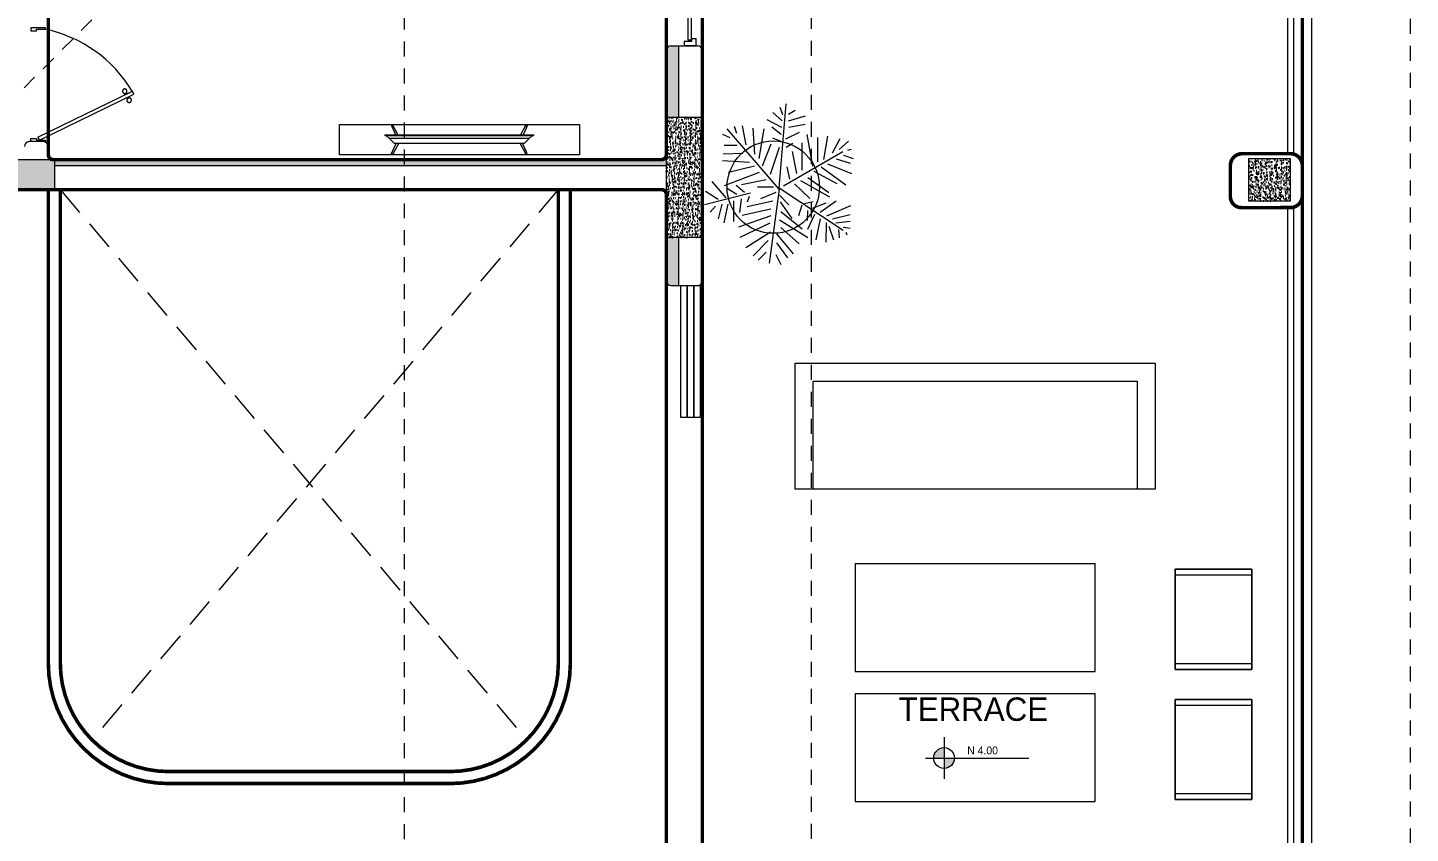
# Model space of a CAD drawing. Header units: metres. Extents: x 14 to 11050, y -346 to 476.
# Drawn here: x 223.94 to 235.46, y -209.42 to -202.7 of the extents above; entities that cross this region are included whole.
import ezdxf

# ---------------------------------------------------------------- set-up
doc = ezdxf.new("R2010")
doc.units = ezdxf.units.M
for name, pattern in [('0', [0]), ('DASHED2', [0.375, 0.25, -0.125]), ('HIDDEN2', [0.1875, 0.125, -0.0625])]:
    doc.linetypes.add(name, pattern=pattern)
doc.layers.get('0').update_dxf_attribs({"color": 250, "linetype": '0', "lineweight": 20})
for name, color, linetype, lineweight in [('01_Mobiliario', 19, 'Continuous', 0), ('A-DOOR', 35, 'Continuous', 5), ('A-WALL', 250, 'Continuous', 20), ('baños', 140, 'Continuous', 0), ('Columnas', 7, 'Continuous', 18), ('MOBILIARIOS', 252, 'Continuous', 0), ('muros bajitos', 252, 'Continuous', 5), ('piso', 253, 'Continuous', 0), ('textos', 7, 'Continuous', 0)]:
    doc.layers.add(name, color=color, linetype=linetype, lineweight=lineweight)
doc.layers.add('ARBOLES CTB', color=7, linetype='Continuous', lineweight=0, true_color=0x4f6a34, transparency=0.3)
doc.layers.add('HATCH', color=8, linetype='Continuous')
doc.layers.add('RELLENO SECCION', color=8, linetype='Continuous', lineweight=0, transparency=0.4)
doc.layers.add('REVESTIMIENTO EXTERIOR', color=7, linetype='Continuous', lineweight=5, true_color=0xffdebd)
doc.layers.add('Techos 1', color=7, linetype='HIDDEN2', lineweight=9, true_color=0x42391a)
doc.styles.add('ESC100-2mm', font='arial.ttf', dxfattribs={"height": 0.15})
doc.styles.get("Standard").update_dxf_attribs({"font": 'arial.ttf', "height": 0.1875})
pattern_1 = [(50, (114.33107, 55.238796), (0.058299094, -0.005100507), [0.006096, -0.067056]), (355, (114.33107, 55.238796), (-0.011277895, 0.06113819), [0.0048768, -0.053644987]), (100.451445, (114.33593, 55.23837), (0.0470212, 0.05603768), [0.005180803, -0.056988878]), (46.1842, (114.33107, 55.25505), (0.086745293, -0.013453545), [0.009144, -0.100584]), (96.63556, (114.3383, 55.25393), (0.07596932, 0.07917636), [0.00777121, -0.085483395]), (351.18415, (114.33107, 55.25505), (0.07596932, 0.07917636), [0.00731519, -0.080467114]), (21, (114.3392, 55.25099), (0.048516605, -0.032724863), [0.006096, -0.067056]), (326, (114.3392, 55.25099), (0.01977665, 0.05894015), [0.0048768, -0.0536448]), (71.451445, (114.34324, 55.24826), (0.068293254, 0.026215286), [0.005180803, -0.05698878]), (37.5, (114.331071, 55.238796), (0.000988353, 0.0270576124), [0, -0.05299456, 0, -0.0544576, 0, -0.053848]), (7.5, (114.33107, 55.238796), (0.021382292, 0.032057784), [0, -0.03104896, 0, -0.05177536, 0, -0.0205232]), (327.5, (114.312946, 55.238796), (0.0433889905, -0.001833198), [0, -0.02032, 0, -0.0633984, 0, -0.0841248]), (317.5, (114.304818, 55.238796), (0.047401338, 0.008136477), [0, -0.026416, 0, -0.04210304, 0, -0.0597408])]

# ---------------------------------------------------------------- blocks, each defined once
blk = doc.blocks.new('A$C309F5F81')
at = {"linetype": 'ByBlock'}
for p, q in [((0.6035, 0.8169), (0.4993, 0.9058)), ((0.6136, 0.8664), (0.5641, 0.949)), ((0.5742, 0.6593), (0.6492, 0.9553)), ((0.6568, 0.8842), (0.6962, 0.9198)), ((0.5492, 0.4753), (0.1602, 0.8086)), ((0.2184, 0.7907), (0.1981, 0.8377)), ((0.2681, 0.7445), (0.2681, 0.8283)), ((0.3189, 0.7101), (0.3227, 0.8359)), ((0.3773, 0.6657), (0.3659, 0.8397)), ((0.4015, 0.6352), (0.4408, 0.8003)), ((0.4408, 0.6034), (0.5272, 0.8283)), ((0.5819, 0.7483), (0.5425, 0.8131)), ((0.6454, 0.8448), (0.7381, 0.8664)), ((0.6454, 0.8054), (0.7635, 0.8308)), ((0.2627, 0.6876), (0.1408, 0.7104)), ((0.192, 0.7471), (0.145, 0.7624)), ((0.4878, 0.5602), (0.5196, 0.7178)), ((0.5704, 0.6987), (0.5247, 0.7521)), ((0.6098, 0.7203), (0.6987, 0.7305)), ((0.6238, 0.7699), (0.7559, 0.7699)), ((0.6771, 0.5285), (0.7165, 0.714)), ((0.7203, 0.5285), (0.7915, 0.7368)), ((0.7673, 0.5361), (0.8588, 0.7292)), ((0.3227, 0.6314), (0.1575, 0.6428)), ((0.5958, 0.6695), (0.6314, 0.6809)), ((0.6263, 0.5171), (0.6619, 0.6822)), ((0.8232, 0.5323), (0.9249, 0.6898)), ((0.8779, 0.5475), (0.977, 0.6428)), ((0.1517, 0.4599), (0.1029, 0.5526)), ((0.3506, 0.6034), (0.1601, 0.5729)), ((0.3976, 0.5831), (0.2566, 0.5272)), ((0.5349, 0.5132), (0.5349, 0.6149)), ((0.5492, 0.4753), (1.024, 0.5399)), ((0.5704, 0.4967), (0.6098, 0.5958)), ((0.9528, 0.5602), (1.0036, 0.6111)), ((0.5388, 0.4769), (0, 0.4307)), ((0.0711, 0.4523), (0.0241, 0.47)), ((0.1105, 0.4561), (0.0572, 0.5158)), ((0.1971, 0.4622), (0.1499, 0.5234)), ((0.2425, 0.4641), (0.2211, 0.5158)), ((0.4523, 0.5323), (0.2795, 0.4739)), ((0.5258, 0.4487), (0.3074, 0.0673)), ((0.5388, 0.4769), (0.8105, 0.0661)), ((0.5869, 0.4739), (0.6492, 0.4141)), ((0.6301, 0.4688), (0.7356, 0.3951)), ((0.6924, 0.465), (0.8029, 0.3278)), ((0.7445, 0.4739), (0.8588, 0.2922)), ((0.7953, 0.465), (0.8982, 0.3468)), ((0.8347, 0.4929), (0.9643, 0.3862)), ((0.8931, 0.4929), (0.9884, 0.4218)), ((0.9681, 0.4967), (1.0316, 0.465)), ((0.0673, 0.4167), (0.0419, 0.3735)), ((0.1105, 0.4167), (0.0775, 0.3062)), ((0.1499, 0.4129), (0.1321, 0.3087)), ((0.2253, 0.434), (0.1817, 0.3455)), ((0.2794, 0.4319), (0.254, 0.3887)), ((0.4485, 0.3633), (0.3074, 0.39)), ((0.484, 0.4065), (0.4053, 0.4256)), ((0.5131, 0.377), (0.6071, 0.2792)), ((0.4015, 0.2604), (0.1969, 0.296)), ((0.4256, 0.3278), (0.2515, 0.3278)), ((0.4726, 0.2922), (0.5704, 0.1575)), ((0.4917, 0.3392), (0.5984, 0.1537)), ((0.6404, 0.3125), (0.6265, 0.2579)), ((0.6517, 0.3295), (0.7203, 0.3511)), ((0.6844, 0.2932), (0.7492, 0.2957)), ((0.7102, 0.249), (0.8067, 0.2947)), ((0.3583, 0.1893), (0.2084, 0.1626)), ((0.3735, 0.2287), (0.216, 0.2287)), ((0.4053, 0.2058), (0.5196, 0.0483)), ((0.4332, 0.2528), (0.512, 0.1067)), ((0.6962, 0.2134), (0.6238, 0.1093)), ((0.6708, 0.263), (0.6352, 0.174)), ((0.7381, 0.2134), (0.8741, 0.2414)), ((0.3151, 0.1347), (0.2236, 0.0838)), ((0.2947, 0.0915), (0.2401, 0.0318)), ((0.3545, 0.1105), (0.3811, 0.0203)), ((0.3862, 0.1664), (0.4485, 0.0127)), ((0.7203, 0.1702), (0.653, 0.0165)), ((0.7381, 0.1347), (0.7102, 0.0203)), ((0.7635, 0.1131), (0.7534, 0.0203)), ((0.7635, 0.174), (0.888, 0.1766)), ((0.7851, 0.1563), (0.8741, 0.127)), ((0.8067, 0.0953), (0.8601, 0.0915)), ((0.2986, 0.0356), (0.2909, 0.0127)), ((0.3303, 0.0635), (0.3506, 0)), ((0.7928, 0.0661), (0.7991, 0.0203)), ((0.8245, 0.0483), (0.8423, 0.0419))]:
    blk.add_line(p, q, dxfattribs=at)
blk = doc.blocks.new('A$C58f5b6b7')
at = {"layer": 'MOBILIARIOS'}
for points in [[(0, 0.253), (2, 0.253), (2, 0), (0, 0)], [(0.382, 0.16), (0.382, 0.169), (1.618, 0.169), (1.618, 0.16)]]:
    blk.add_lwpolyline(points, close=True, dxfattribs=at)
for points in [[(1.606, 0.16), (1.582, 0.137), (1, 0.137), (0.418, 0.137), (0.394, 0.16)], [(1.582, 0.137), (1.54, 0.097), (0.46, 0.097), (0.418, 0.137)]]:
    blk.add_lwpolyline(points, dxfattribs=at)
for points, degree in [([(0.451, 0.238, -0.005), (0.447, 0.246, -0.005), (0.442, 0.246, -0.005), (0.432, 0.246, -0.005), (0.437, 0.237, -0.005)], 3), ([(0.437, 0.237, -0.005), (0.453, 0.203, -0.005), (0.468, 0.169, -0.005)], 2), ([(0.488, 0.169, -0.005), (0.47, 0.204, -0.005), (0.451, 0.238, -0.005)], 2), ([(1.512, 0.169, -0.005), (1.53, 0.204, -0.005), (1.549, 0.238, -0.005)], 2), ([(1.563, 0.237, -0.005), (1.547, 0.203, -0.005), (1.532, 0.169, -0.005)], 2), ([(1.549, 0.238, -0.005), (1.553, 0.246, -0.005), (1.558, 0.246, -0.005), (1.568, 0.246, -0.005), (1.563, 0.237, -0.005)], 3), ([(0.437, 0.017, -0.005), (0.455, 0.057, -0.005), (0.474, 0.097, -0.005)], 2), ([(0.495, 0.097, -0.005), (0.473, 0.057, -0.005), (0.451, 0.016, -0.005)], 2), ([(1.505, 0.097), (1.527, 0.057), (1.549, 0.016)], 2), ([(1.563, 0.017), (1.545, 0.057), (1.526, 0.097)], 2)]:
    blk.add_open_spline(points, degree=degree, dxfattribs=at)
for points in [[(0.451, 0.016, -0.005), (0.447, 0.008, -0.005), (0.442, 0.008, -0.005), (0.432, 0.008, -0.005), (0.437, 0.017, -0.005)], [(1.549, 0.016), (1.553, 0.008), (1.558, 0.008), (1.568, 0.008), (1.563, 0.017)]]:
    blk.add_open_spline(points, degree=3, knots=[-0.08544201, -0.08544201, -0.08544201, -0.08544201, -0.04272101, 0, 0, 0, 0], dxfattribs=at)
blk = doc.blocks.new('puerta 1.00')
at = {"layer": 'A-DOOR'}
for p, q in [((-0.15, -0.012), (-0.937, -0.395)), ((-0.138, -0.038), (-0.925, -0.42)), ((-0.138, -0.038), (-0.15, -0.012)), ((-0.937, -0.395), (-0.925, -0.42)), ((-0.895, -0.374), (-0.9, -0.364)), ((-0.878, -0.366), (-0.883, -0.356)), ((-0.882, -0.4), (-0.877, -0.41)), ((-0.865, -0.392), (-0.86, -0.402))]:
    blk.add_line(p, q, dxfattribs=at)
for points in [[(-0.08, 0), (-0.08, -0.025), (-0.125, -0.025), (-0.125, -0.012), (-0.2, -0.012), (-0.2, 0), (-0.08, 0)], [(-0.08, -0.95), (-0.08, -0.925), (-0.125, -0.925), (-0.125, -0.937), (-0.2, -0.937), (-0.2, -0.95), (-0.08, -0.95)]]:
    blk.add_lwpolyline(points, dxfattribs=at)
blk.add_arc((0.037, 0.16), 1.123, 211.1336, 257.8343, dxfattribs=at)
for points in [[(-0.898, -0.364), (-0.903, -0.364), (-0.912, -0.359), (-0.917, -0.35), (-0.917, -0.34), (-0.912, -0.332), (-0.903, -0.327), (-0.893, -0.327), (-0.884, -0.332), (-0.879, -0.34), (-0.879, -0.35), (-0.884, -0.359), (-0.893, -0.364), (-0.898, -0.364)], [(-0.862, -0.439), (-0.867, -0.439), (-0.875, -0.434), (-0.88, -0.426), (-0.88, -0.416), (-0.875, -0.407), (-0.867, -0.402), (-0.857, -0.402), (-0.848, -0.407), (-0.843, -0.416), (-0.843, -0.426), (-0.848, -0.434), (-0.857, -0.439), (-0.862, -0.439)]]:
    blk.add_open_spline(points, degree=2, dxfattribs=at)
blk = doc.blocks.new('A$C2f9b60d5')
at = {"layer": 'A-DOOR'}
for p, q in [((0, 0.101), (0.06, 0.101)), ((0, 0.101), (0, 0.001)), ((0.035, 0.001), (0, 0.001)), ((0.035, 0.061), (0.035, 0.001)), ((0.06, 0.061), (0.035, 0.061)), ((0.06, 0.061), (0.06, 0.101)), ((3.6, 0.1), (3.54, 0.1)), ((3.54, 0.06), (3.54, 0.1)), ((3.54, 0.06), (3.565, 0.06)), ((3.565, 0.06), (3.565, 0)), ((3.565, 0), (3.6, 0)), ((3.6, 0.1), (3.6, 0))]:
    blk.add_line(p, q, dxfattribs=at)
for points in [[(0.631, 0.734), (1.025, 0.06), (1.051, 0.076), (0.658, 0.749)], [(2.966, 0.734), (2.572, 0.06), (2.546, 0.075), (2.94, 0.749)], [(0.045, 0.061), (1.025, 0.06), (1.025, 0.03), (0.045, 0.03)], [(3.552, 0.06), (2.572, 0.06), (2.572, 0.03), (3.552, 0.03)]]:
    blk.add_lwpolyline(points, close=True, dxfattribs=at)
at = {"layer": 'A-DOOR', "linetype": 'HIDDEN2'}
for centre, start, end in [((0.96, -0.049), 10.7613, 110.7488), ((2.637, -0.049), 69.2325, 169.2199)]:
    blk.add_arc(centre, 0.854, start, end, dxfattribs=at)
blk = doc.blocks.new('A$C89702949')
at = {"layer": 'HATCH'}
h = blk.add_hatch(dxfattribs=at)
h.set_pattern_fill('AR-CONC', color=256, scale=0.00032)
h.set_pattern_definition(pattern_1)
h.paths.add_polyline_path([(20.95, 13.59), (20.65, 13.59), (20.65, 14.594), (20.95, 14.594)])
h = blk.add_hatch(dxfattribs=at)
h.set_pattern_fill('AR-CONC', color=256, scale=0.00032)
h.set_pattern_definition(pattern_1)
h.paths.add_polyline_path([(14.65, 13.235), (14.4, 13.235), (14.4, 14.239), (15.55, 14.239), (15.55, 13.989), (14.65, 13.989)])
h = blk.add_hatch(dxfattribs=at)
h.set_pattern_fill('AR-CONC', color=256, scale=0.00032)
h.set_pattern_definition(pattern_1)
h.paths.add_polyline_path([(25.5, 13.895), (25.85, 13.895), (25.85, 14.245), (25.5, 14.245)])
at = {"layer": 'Columnas'}
for points in [[(20.95, 13.59), (20.65, 13.59), (20.65, 14.594), (20.95, 14.594)], [(14.4, 14.239), (15.55, 14.239), (15.55, 13.989), (14.4, 13.989)], [(25.5, 13.895), (25.85, 13.895), (25.85, 14.245), (25.5, 14.245)]]:
    blk.add_lwpolyline(points, close=True, dxfattribs=at)
blk.add_lwpolyline([(14.65, 13.235), (14.4, 13.235), (14.4, 14.239), (15.55, 14.239), (15.55, 13.989), (14.65, 13.989), (14.65, 13.235)], dxfattribs=at)
blk = doc.blocks.new('PL BASE 2N NASAS 09')
at = {"layer": 'RELLENO SECCION', "true_color": 0xc7c8ca}
h = blk.add_hatch(color=9, dxfattribs=at)
h.dxf.hatch_style = 1
h.paths.add_polyline_path([(179.398, -10.012), (179.338, -10.012, 0.414214), (179.298, -10.052), (179.298, -10.607), (179.398, -10.607)])
h = blk.add_hatch(color=9, dxfattribs=at)
h.dxf.hatch_style = 1
h.paths.add_polyline_path([(179.298, -10.922, -0.414214), (179.258, -10.962), (178.373, -10.962), (178.373, -11.012), (179.298, -11.012)])
h.paths.add_polyline_path([(178.373, -10.962), (177.114, -10.962), (177.114, -11.012), (178.373, -11.012)])
h.paths.add_polyline_path([(177.114, -10.962), (175.173, -10.962), (175.173, -11.012), (177.114, -11.012)])
h.paths.add_polyline_path([(175.173, -10.962), (174.198, -10.962), (174.198, -11.012), (175.173, -11.012)])
h = blk.add_hatch(color=9, dxfattribs=at)
h.dxf.hatch_style = 1
h.paths.add_polyline_path([(179.398, -11.611), (179.298, -11.611), (179.298, -11.972, 0.414214), (179.338, -12.012), (179.398, -12.012)])
at = {"layer": 'textos', "transparency": 33554534}
h = blk.add_hatch(color=256, dxfattribs=at)
h.dxf.hatch_style = 1
h.paths.add_polyline_path([(181.612, -15.862, 0.414214), (181.525, -15.949), (181.612, -15.949)])
h.paths.add_polyline_path([(181.698, -15.949), (181.612, -15.949), (181.612, -16.035, 0.414214)])
at = {"layer": 'A-DOOR'}
for points in [[(179.418, -12.012), (179.468, -12.012), (179.468, -13.112), (179.418, -13.112)], [(179.473, -12.012), (179.523, -12.012), (179.523, -13.112), (179.473, -13.112)], [(179.531, -12.012), (179.581, -12.012), (179.581, -13.112), (179.531, -13.112)]]:
    blk.add_lwpolyline(points, close=True, dxfattribs=at)
at = {"layer": 'A-WALL'}
for p, q in [((179.338, -10.012), (179.558, -10.012)), ((179.398, -10.012), (179.398, -10.607)), ((179.438, -10.012), (179.558, -10.012)), ((179.298, -10.607), (179.298, -10.052)), ((179.598, -10.052), (179.598, -11.972)), ((174.108, -10.812), (173.988, -10.812)), ((174.148, -10.852), (174.148, -10.922)), ((174.198, -10.962), (179.258, -10.962)), ((174.198, -11.012), (179.298, -11.012)), ((173.337, -11.212), (179.258, -11.212)), ((179.298, -11.611), (179.298, -11.972)), ((179.398, -11.611), (179.398, -12.012)), ((179.338, -12.012), (179.558, -12.012))]:
    blk.add_line(p, q, dxfattribs=at)
blk.add_lwpolyline([(184.498, -10.912), (184.098, -10.912, 0.414214), (183.998, -11.012), (183.998, -11.262, 0.414214), (184.098, -11.362), (184.498, -11.362, 0.414214), (184.598, -11.262), (184.598, -11.012, 0.414214)], format="xyb", close=True, dxfattribs=at)
for centre, start, end in [((179.338, -10.052), 90, 180), ((179.558, -10.052), 360, 90), ((173.988, -10.852), 90, 180), ((174.108, -10.852), 0, 90), ((174.188, -10.922), 180, 270), ((179.258, -10.922), 270, 360), ((179.258, -11.252), 0, 90), ((179.338, -11.972), 180, 270), ((179.558, -11.972), 270, 360)]:
    blk.add_arc(centre, 0.04, start, end, dxfattribs=at)
at = {"layer": 'muros bajitos'}
for p, q in [((184.474, -5.662), (184.474, -10.912)), ((184.524, -5.658), (184.524, -10.915)), ((174.147, -15.16), (174.147, -11.212)), ((174.247, -15.16), (174.247, -11.212)), ((178.397, -11.212), (178.397, -15.17)), ((178.497, -11.212), (178.497, -15.17)), ((184.474, -11.362), (184.474, -19.061)), ((184.524, -11.358), (184.524, -19.064)), ((175.147, -16.062), (177.497, -16.062)), ((175.147, -16.162), (177.497, -16.162))]:
    blk.add_line(p, q, dxfattribs=at)
for centre, radius, start, end in [((175.149, -15.16), 1.002, 179.9814, 269.8914), ((175.149, -15.16), 0.902, 179.9814, 269.8914), ((177.496, -15.16), 0.902, 270.1086, 0.0186), ((177.496, -15.16), 1.002, 270.1086, 0.0186)]:
    blk.add_arc(centre, radius, start, end, dxfattribs=at)
at = {"layer": 'piso'}
for p, q in [((184.673, -5.175), (184.673, -25.249)), ((179.598, -6.372), (179.598, -10.052)), ((179.598, -11.972), (179.598, -18.452))]:
    blk.add_line(p, q, dxfattribs=at)
at = {"layer": 'piso', "color": 9, "linetype": 'DASHED2', "true_color": 0xc7c8ca}
for p, q in [((174.247, -11.212), (178.134, -15.797)), ((178.397, -11.212), (174.511, -15.797))]:
    blk.add_line(p, q, dxfattribs=at)
at = {"layer": 'Techos 1'}
for p, q in [((185.498, -26.112), (185.498, -4.312)), ((172.194, -12.112), (176.098, -8.212))]:
    blk.add_line(p, q, dxfattribs=at)
blk.add_lwpolyline([(180.508, -9.301), (177.114, -9.301), (177.114, -21.123), (180.508, -21.123)], close=True, dxfattribs=at)
at = {"layer": 'textos'}
for p, q in [((181.612, -15.775), (181.612, -16.123)), ((181.458, -15.949), (182.319, -15.949))]:
    blk.add_line(p, q, dxfattribs=at)
blk.add_circle((181.612, -15.949), 0.0865, dxfattribs=at)
at = {"color": 1}
blk.add_blockref('A$C89702949', (158.648, -25.201), dxfattribs=at)
at = {"color": 1, "rotation": 270}
blk.add_blockref('A$C2f9b60d5', (179.447, -6.412), dxfattribs=at)
at = {"layer": 'A-DOOR', "rotation": 180}
blk.add_blockref('puerta 1.00', (173.923, -10.812), dxfattribs=at)
at = {"layer": 'baños', "linetype": 'Continuous', "flags": 8}
for tag, p in [('MODELNUMBER', (167.133, -5.631, 0)), ('TRADENAME', (167.133, -5.631, 0)), ('PRODUCT', (167.133, -5.631, 0)), ('MATERIAL', (167.133, -5.631, 0)), ('MODELNUMBER', (168.308, -5.631, 0)), ('TRADENAME', (168.308, -5.631, 0)), ('PRODUCT', (168.308, -5.631, 0)), ('MATERIAL', (168.308, -5.631, 0))]:
    blk.add_attdef(tag, p, '', height=0.0000254, rotation=180.0001, dxfattribs=at)
at = {"layer": 'baños', "linetype": 'Continuous'}
for tag, p, rotation in [('MODELNUMBER', (169.243, -19.706), 180.0001), ('TRADENAME', (169.243, -19.706), 180.0001), ('PRODUCT', (169.243, -19.706), 180.0001), ('MATERIAL', (169.243, -19.706), 180.0001), ('MODELNUMBER', (169.952, -19.706), 179.9999), ('TRADENAME', (169.952, -19.706), 179.9999), ('PRODUCT', (169.952, -19.706), 179.9999), ('MATERIAL', (169.952, -19.706), 179.9999)]:
    blk.add_attdef(tag, p, '', height=0.0000254, rotation=rotation, dxfattribs=at)
at = {"layer": 'textos', "insert": (180.154, -15.642), "char_height": 0.195, "width": 3.40488, "attachment_point": 7}
blk.add_mtext('\\pxqc;{\\fChampagne & Limousines|b0|i0|c0|p34;TERRACE }', dxfattribs=at)
at = {"layer": 'textos', "insert": (181.805, -15.853), "char_height": 0.065, "attachment_point": 1, "style": 'ESC100-2mm'}
blk.add_mtext_dynamic_manual_height_columns('{\\Ftxt|c0;N 4.00}', width=2.21694, gutter_width=0.5, heights=[0], dxfattribs=at)
blk = doc.blocks.new('PL MUEBLES 2N NASAS 09')
at = {"layer": '01_Mobiliario'}
for p, q in [((230.786, 47.305), (232.786, 47.305)), ((230.786, 47.305), (230.786, 46.405)), ((230.786, 46.405), (232.786, 46.405))]:
    blk.add_line(p, q, dxfattribs=at)
at = {"layer": 'MOBILIARIOS'}
for p, q in [((230.286, 49.008), (230.286, 50.058)), ((230.286, 50.058), (233.286, 50.058)), ((233.286, 50.058), (233.286, 49.008)), ((230.436, 49.008), (230.436, 49.908)), ((230.436, 49.908), (233.136, 49.908)), ((233.136, 49.908), (233.136, 49.008)), ((233.286, 49.008), (230.286, 49.008)), ((230.786, 48.389), (232.786, 48.389)), ((230.786, 48.389), (230.786, 47.489)), ((232.786, 47.489), (232.786, 48.389)), ((234.092, 48.291), (233.451, 48.291)), ((233.452, 48.341), (233.452, 47.511)), ((234.092, 48.341), (233.452, 48.341)), ((233.452, 48.341), (233.452, 47.511)), ((234.092, 47.506), (234.092, 48.336)), ((234.092, 47.506), (234.092, 48.336)), ((230.786, 47.489), (232.786, 47.489)), ((233.452, 47.556), (234.092, 47.556)), ((233.452, 47.506), (234.092, 47.506)), ((232.786, 46.405), (232.786, 47.305)), ((234.092, 47.257), (233.452, 47.257)), ((233.452, 47.257), (233.452, 46.427)), ((234.092, 46.421), (234.092, 47.251)), ((234.092, 47.207), (233.451, 47.207)), ((233.452, 46.472), (234.092, 46.471)), ((233.452, 46.421), (234.092, 46.421))]:
    blk.add_line(p, q, dxfattribs=at)
for points in [[(233.452, 48.341), (234.092, 48.341), (234.092, 47.506), (233.452, 47.506)], [(233.452, 47.257), (234.092, 47.257), (234.092, 46.421), (233.452, 46.421)]]:
    blk.add_lwpolyline(points, close=True, dxfattribs=at)
at = {"layer": 'piso'}
blk.add_circle((230.103, 51.526), 0.385, dxfattribs=at)
blk.add_blockref('PL BASE 2N NASAS 09', (49.914, 62.717))
at = {"layer": 'ARBOLES CTB', "xscale": -1.298522266356366, "yscale": 1.298522266356366, "zscale": 1.298522266356366, "rotation": 90}
blk.add_blockref('A$C309F5F81', (230.77, 52.221), dxfattribs=at)
at = {"layer": 'MOBILIARIOS'}
blk.add_blockref('A$C58f5b6b7', (226.487, 51.794, 0.005), dxfattribs=at)

msp = doc.modelspace()

# ---------------------------------------------------------------- linework, layer by layer
at = {"layer": 'REVESTIMIENTO EXTERIOR', "const_width": 0.03}
for points in [[(208.3118, -204.0119), (208.3118, -198.0919, -0.4142136), (208.3518, -198.0519), (229.5218, -198.0519, -0.4643691), (229.5618, -198.0919), (229.5618, -218.0119, -0.4142136), (229.5218, -218.0519), (223.9518, -218.0519)], [(229.5618, -198.0519), (234.4618, -198.0519, -0.4142136), (234.5618, -198.1519), (234.5618, -217.9519, -0.4142136), (234.4618, -218.0519), (229.5218, -218.0519)], [(234.0618, -203.7519, 0.4261149), (233.9618, -203.8561), (233.9618, -204.1019, 0.4353955), (234.0551, -204.202), (234.4618, -204.2019, 0.4142136), (234.5618, -204.1019), (234.5618, -203.8561, 0.4261332), (234.4618, -203.7519), (234.0618, -203.7519)], [(224.1116, -204.0519), (224.1116, -208.0002, 0.4136586), (225.1114, -209.0019), (227.4618, -209.0019, 0.4108383), (228.4616, -208.0097), (228.4616, -204.0519)], [(224.2116, -204.0519), (224.2116, -208.0002, 0.4136286), (225.1115, -208.9019), (227.4617, -208.9019, 0.4106563), (228.3616, -208.0092), (228.3616, -204.0519)], [(229.2618, -204.0919), (229.2618, -211.9709, -0.4142136), (229.1918, -212.0409), (223.3326, -212.0409, -0.4177284), (223.2617, -211.9709), (223.2617, -204.0919)]]:
    msp.add_lwpolyline(points, format="xyb", dxfattribs=at)
msp.add_lwpolyline([(229.2618, -198.3919, 0.4142136), (229.2218, -198.3519), (224.1118, -198.3519), (224.1118, -203.7619, 0.4142136), (224.1518, -203.8019), (229.2218, -203.8019, 0.4142136), (229.2618, -203.7619)], format="xyb", close=True, dxfattribs=at)
at = {"layer": 'REVESTIMIENTO EXTERIOR', "color": 30, "true_color": 0xf8991e, "const_width": 0.03}
msp.add_lwpolyline([(229.2618, -204.0919, 0.4142136), (229.2218, -204.0519), (223.3017, -204.0519, 0.4142136), (223.2617, -204.0919)], format="xyb", dxfattribs=at)

# ---------------------------------------------------------------- block references
at = {"layer": 'REVESTIMIENTO EXTERIOR', "color": 30, "true_color": 0xf8991e}
msp.add_blockref('PL MUEBLES 2N NASAS 09', (0.05, -255.5571), dxfattribs=at)

doc.saveas('drawing.dxf')
